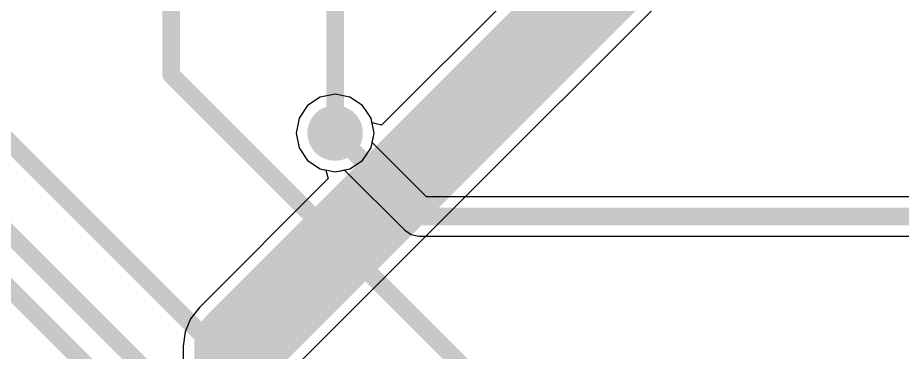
# Model space of a CAD drawing. Header units: millimetres. Extents: x 307 to 423, y 231 to 400.
# Drawn here: x 383.47 to 396.23, y 278.36 to 283.18 of the extents above; entities that cross this region are included whole.
import ezdxf

# ---------------------------------------------------------------- set-up
doc = ezdxf.new("R2010")
doc.units = ezdxf.units.MM
for name, color, linetype in [('BottomLayer', 5, 'Continuous'), ('MidLayer1', 16, 'Continuous'), ('MidLayer2', 76, 'Continuous'), ('MultiLayer', 9, 'Continuous'), ('TopLayer', 1, 'Continuous'), ('ViaHoleLayer', 16, 'Continuous')]:
    doc.layers.add(name, color=color, linetype=linetype)

msp = doc.modelspace()

# ---------------------------------------------------------------- linework, layer by layer
at = {"layer": 'BottomLayer'}
for p, q in [((395.97172266, 288.888043), (388.71697974, 281.63330262)), ((389.79385338, 280.4706988999999), (397.3233557199999, 288.00020378)), ((387.83437546, 282.03948672), (387.65244796, 281.9179274)), ((388.04897498, 282.08217396), (387.83437546, 282.03948672)), ((388.2635745, 282.03948672), (388.04897498, 282.08217396)), ((388.445502, 281.9179274), (388.2635745, 282.03948672)), ((387.65244796, 281.9179274), (387.5308886399999, 281.7359999)), ((388.56706132, 281.7359999), (388.445502, 281.9179274)), ((387.5308886399999, 281.7359999), (387.4882014, 281.52140038)), ((388.57988832, 281.67151692), (388.56706132, 281.7359999)), ((388.58199398, 281.6697059), (388.57988832, 281.67151692)), ((388.71697974, 281.63330262), (388.58199398, 281.6697059)), ((387.4882014, 281.52140038), (387.5308886399999, 281.30680086)), ((387.5308886399999, 281.30680086), (387.65244796, 281.12487336)), ((387.65244796, 281.12487336), (387.83437546, 281.00331404)), ((387.83437546, 281.00331404), (387.91296306, 280.98768288)), ((387.91296306, 280.98768288), (387.9498286199999, 280.86614896)), ((387.9498286199999, 280.86614896), (386.09210564, 279.00842598)), ((387.44374886, 278.12059184), (389.79384576, 280.47068874)), ((389.79384576, 280.47068874), (389.79385338, 280.4706988999999)), ((386.09210564, 279.00842598), (385.96627912, 278.84444358)), ((385.96627912, 278.84444358), (385.88718098, 278.65348384)), ((385.88718098, 278.65348384), (385.8602011, 278.44855664)), ((385.8602011, 278.44855664), (385.8602011, 275.17547454))]:
    msp.add_line(p, q, dxfattribs=at)
at = {"layer": 'BottomLayer', "const_width": 1.27}
for points in [[(389.23397642, 281.03056062), (396.76349654, 288.56008074)], [(386.65197498, 278.44855664), (389.23397642, 281.03055808)], [(389.23397642, 281.03055808), (389.23397642, 281.03056062)], [(386.65197498, 274.89200038), (386.65197498, 278.44855664)]]:
    msp.add_lwpolyline(points, dxfattribs=at)
at = {"layer": 'BottomLayer'}
for points, const_width in [([(387.84897538, 281.52140038, 1), (388.24897458, 281.52140038, 1)], 0.3999992), ([(388.91647642, 281.03056062, 1), (389.55147642, 281.03056062, 1)], 0.635), ([(388.91647642, 281.03056062, 1), (389.55147642, 281.03056062, 1)], 0.635), ([(388.91647642, 281.03055808, 1), (389.55147642, 281.03055808, 1)], 0.635), ([(388.91647642, 281.03055808, 1), (389.55147642, 281.03055808, 1)], 0.635), ([(386.33447498, 278.44855664, 1), (386.96947498, 278.44855664, 1)], 0.635), ([(386.33447498, 278.44855664, 1), (386.96947498, 278.44855664, 1)], 0.635)]:
    msp.add_lwpolyline(points, format="xyb", close=True, dxfattribs=dict(at, const_width=const_width))
at = {"layer": 'MidLayer1'}
for p, q in [((387.83437546, 282.03948672), (387.65244796, 281.9179274)), ((388.04897498, 282.08217396), (387.83437546, 282.03948672)), ((388.2635745, 282.03948672), (388.04897498, 282.08217396)), ((388.445502, 281.9179274), (388.2635745, 282.03948672)), ((387.65244796, 281.9179274), (387.5308886399999, 281.7359999)), ((388.56706132, 281.7359999), (388.445502, 281.9179274)), ((387.5308886399999, 281.7359999), (387.4882014, 281.52140038)), ((388.60974856, 281.52140038), (388.56706132, 281.7359999)), ((387.4882014, 281.52140038), (387.5308886399999, 281.30680086)), ((388.56706132, 281.30680086), (388.60974856, 281.52140038)), ((387.5308886399999, 281.30680086), (387.65244796, 281.12487336)), ((388.445502, 281.12487336), (388.56706132, 281.30680086)), ((387.65244796, 281.12487336), (387.83437546, 281.00331404)), ((388.2635745, 281.00331404), (388.445502, 281.12487336)), ((387.83437546, 281.00331404), (388.04897498, 280.9606268)), ((388.04897498, 280.9606268), (388.2635745, 281.00331404))]:
    msp.add_line(p, q, dxfattribs=at)
at = {"layer": 'MidLayer1', "const_width": 0.3999992}
msp.add_lwpolyline([(387.84897538, 281.52140038, 1), (388.24897458, 281.52140038, 1)], format="xyb", close=True, dxfattribs=at)
at = {"layer": 'MidLayer2', "const_width": 0.254}
for points in [[(385.68677498, 282.35960038), (385.68677498, 295.51680038)], [(388.04897498, 282.76600038), (388.04897498, 295.2124093199999)], [(380.45437498, 282.96920038), (387.28697498, 276.13660038)], [(379.81937498, 282.81680038), (387.23617498, 275.40000038)], [(388.04897498, 281.52140038), (388.04897498, 282.76600038)], [(385.68677498, 282.35960038), (390.33497498, 277.71140038)], [(382.9435749799999, 281.8008003799999), (387.51557498, 277.22880038)]]:
    msp.add_lwpolyline(points, dxfattribs=at)
at = {"layer": 'MidLayer2'}
for points, const_width in [([(387.98547498, 282.76600038, 1), (388.1124749799999, 282.76600038, 1)], 0.127), ([(387.98547498, 282.76600038, 1), (388.1124749799999, 282.76600038, 1)], 0.127), ([(385.62327498, 282.35960038, 1), (385.75027498, 282.35960038, 1)], 0.127), ([(385.62327498, 282.35960038, 1), (385.75027498, 282.35960038, 1)], 0.127), ([(387.84897538, 281.52140038, 1), (388.24897458, 281.52140038, 1)], 0.3999992), ([(387.98547498, 281.52140038, 1), (388.1124749799999, 281.52140038, 1)], 0.127)]:
    msp.add_lwpolyline(points, format="xyb", close=True, dxfattribs=dict(at, const_width=const_width))
at = {"layer": 'MultiLayer', "const_width": 0.3999992}
msp.add_lwpolyline([(387.84897538, 281.52140038, 1), (388.24897458, 281.52140038, 1)], format="xyb", close=True, dxfattribs=at)
at = {"layer": 'TopLayer'}
for p, q in [((387.83437546, 282.03948672), (387.65244796, 281.9179274)), ((388.04897498, 282.08217396), (387.83437546, 282.03948672)), ((388.2635745, 282.03948672), (388.04897498, 282.08217396)), ((388.445502, 281.9179274), (388.2635745, 282.03948672)), ((387.65244796, 281.9179274), (387.5308886399999, 281.7359999)), ((388.56706132, 281.7359999), (388.445502, 281.9179274)), ((387.5308886399999, 281.7359999), (387.4882014, 281.52140038)), ((388.60974856, 281.52140038), (388.56706132, 281.7359999)), ((387.4882014, 281.52140038), (387.5308886399999, 281.30680086)), ((388.58297696, 281.3868133999999), (388.60974856, 281.52140038)), ((389.3686904, 280.60109742), (388.58297696, 281.3868133999999)), ((387.5308886399999, 281.30680086), (387.65244796, 281.12487336)), ((387.65244796, 281.12487336), (387.83437546, 281.00331404)), ((387.83437546, 281.00331404), (388.04897498, 280.9606268)), ((388.04897498, 280.9606268), (388.18356196, 280.9873984)), ((388.18356196, 280.9873984), (389.05199304, 280.11896986)), ((402.22055192, 280.60109742), (389.3686904, 280.60109742)), ((389.05199304, 280.11896986), (389.05199812, 280.11896224)), ((389.05199812, 280.11896224), (389.14362608, 280.05774062)), ((389.14362608, 280.05774062), (389.25170562, 280.03623952)), ((389.25170562, 280.03623952), (389.25171832, 280.03624206)), ((389.25171832, 280.03624206), (402.3940644, 280.03624206))]:
    msp.add_line(p, q, dxfattribs=at)
for points, const_width in [([(387.84897538, 281.52140038, 1), (388.24897458, 281.52140038, 1)], 0.3999992), ([(387.98547498, 281.52140038, 1), (388.1124749799999, 281.52140038, 1)], 0.127), ([(388.01087498, 281.52140038, 1), (388.13787498, 281.52140038, 1)], 0.127), ([(388.01087498, 281.52140038, 1), (388.13787498, 281.52140038, 1)], 0.127), ([(388.01087498, 281.49600038, 1), (388.13787498, 281.49600038, 1)], 0.127), ([(388.01087498, 281.49600038, 1), (388.13787498, 281.49600038, 1)], 0.127), ([(389.18820562, 280.31866974, 1), (389.31520562, 280.31866974, 1)], 0.127), ([(389.18820562, 280.31866974, 1), (389.31520562, 280.31866974, 1)], 0.127)]:
    msp.add_lwpolyline(points, format="xyb", close=True, dxfattribs=dict(at, const_width=const_width))
at = {"layer": 'TopLayer', "const_width": 0.254}
for points in [[(388.04897498, 281.52140038), (388.07437498, 281.52140038)], [(388.07437498, 281.49600038), (388.07437498, 281.52140038)], [(388.07437498, 281.49600038), (389.25170562, 280.31866974)], [(389.25170562, 280.31866974), (403.86785368, 280.31866974)]]:
    msp.add_lwpolyline(points, dxfattribs=at)
at = {"layer": 'ViaHoleLayer', "const_width": 0.22499828}
msp.add_lwpolyline([(387.93647584, 281.52140038, 1), (388.16147412, 281.52140038, 1)], format="xyb", close=True, dxfattribs=at)

doc.saveas('drawing.dxf')
